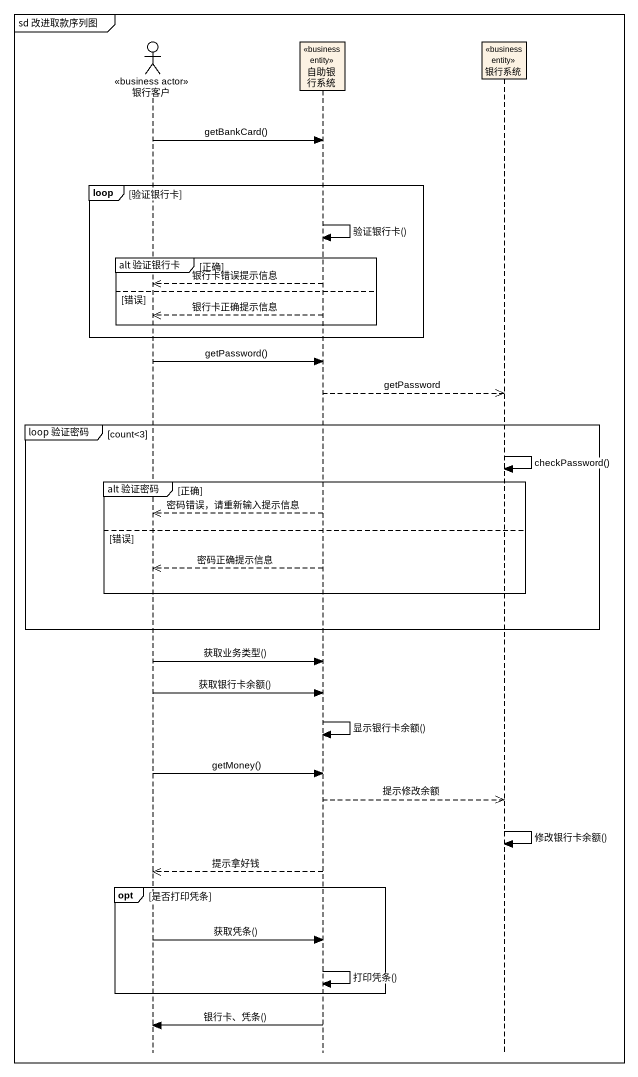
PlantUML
@startuml
mainframe sd 改进取款序列图
hide footbox
actor 银行客户 <<business actor>>
participant 自助银行系统 <<business entity>>
participant 银行系统 <<business entity>>

银行客户 -> 自助银行系统 : getBankCard()
loop 验证银行卡
  自助银行系统 -> 自助银行系统 : 验证银行卡()
  group alt 验证银行卡 [正确]
    自助银行系统 -->> 银行客户 : 银行卡错误提示信息
  else 错误
    自助银行系统 -->> 银行客户 : 银行卡正确提示信息
  end
end
银行客户 -> 自助银行系统 : getPassword()
自助银行系统 -->> 银行系统 : getPassword
group loop 验证密码 [count<3]
  银行系统 -> 银行系统 : checkPassword()
  group alt 验证密码 [正确]
    自助银行系统 -->> 银行客户 : 密码错误，请重新输入提示信息
  else 错误
    自助银行系统 -->> 银行客户 : 密码正确提示信息
  end
end
银行客户 -> 自助银行系统 : 获取业务类型()
银行客户 -> 自助银行系统 : 获取银行卡余额()
自助银行系统 -> 自助银行系统 : 显示银行卡余额()
银行客户 -> 自助银行系统 : getMoney()
自助银行系统 -->> 银行系统 : 提示修改余额
银行系统 -> 银行系统 : 修改银行卡余额()
自助银行系统 -->> 银行客户 : 提示拿好钱
opt 是否打印凭条
  银行客户 -> 自助银行系统 : 获取凭条()
  自助银行系统 -> 自助银行系统 : 打印凭条()
end
自助银行系统 -> 银行客户 : 银行卡、凭条()
@enduml
